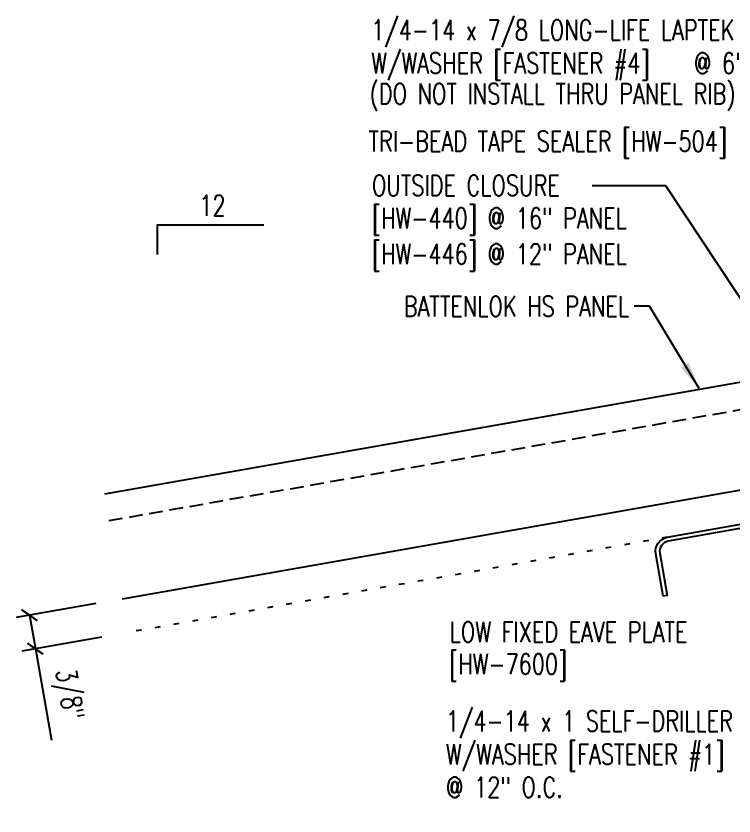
# Model space of a CAD drawing. Header units: inches. Extents: x 7.3 to 41.3, y 5.8 to 42.9.
# Drawn here: x 7.26 to 20.44, y 19.11 to 33.79 of the extents above; entities that cross this region are included whole.
import ezdxf
from ezdxf.enums import TextEntityAlignment as Align

# ---------------------------------------------------------------- set-up
doc = ezdxf.new("R2010")
doc.units = ezdxf.units.IN
doc.header["$MEASUREMENT"] = 0
doc.linetypes.add('DOT', pattern=[0.25, 0, -0.25])
doc.linetypes.add('HIDDEN2', pattern=[0.1875, 0.125, -0.0625])
for name, color, linetype in [('DIM', 2, 'Continuous'), ('MARK', 1, 'Continuous'), ('PANEL', 11, 'Continuous'), ('STLA', 10, 'Continuous'), ('TEXT', 2, 'Continuous')]:
    doc.layers.add(name, color=color, linetype=linetype)
doc.styles.add('TEXT', font='SIMPLEX', dxfattribs={"width": 0.75, "height": 6})
doc.styles.add('TEXT1', font='ROMANS.shx', dxfattribs={"width": 0.75, "height": 0.375})
doc.dimstyles.new('DETAIL$7', dxfattribs={"dimscale": 4, "dimtxt": 6, "dimasz": 0.125, "dimexe": 0.0625, "dimexo": 0.125, "dimgap": 0.0625, "dimtad": 1, "dimdec": 5, "dimzin": 3, "dimdsep": 46, "dimlunit": 4, "dimtxsty": 'TEXT', "dimblk": 'ARCHTICK', "dimcen": 0.0625, "dimclrd": 7, "dimclre": 7, "dimclrt": 2, "dimadec": 0, "dimazin": 0, "dimtfac": 0.666667, "dimtdec": 5, "dimtmove": 0, "dimatfit": 3, "dimfxl": 0, "dimfrac": 2, "dimtolj": 1, "dimtzin": 3, "dimarcsym": 0})

# ---------------------------------------------------------------- blocks, each defined once
blk = doc.blocks.new('FD-F4')
at = {"layer": 'TEXT', "style": 'TEXT1', "width": 0.75}
for s, p in [('1/4-14 x 7/8 LONG-LIFE LAPTEK', (0.0047, -0.0408)), ('W/WASHER [FASTENER #4]', (0.0047, -0.1926))]:
    blk.add_text(s, height=0.09375, dxfattribs=at).set_placement(p)
blk.add_attdef('(QUANTITY)', (1.4847, -0.1926), '', height=0.0938, dxfattribs=at)
at = {"layer": 'TEXT', "style": 'TEXT1', "flags": 1}
for tag, p in [('Color', (0.0624, -0.4349)), ('Calc', (0.0624, -0.4349)), ('Opt1', (0.0624, -0.4349)), ('Opt2', (0.0624, -0.4349)), ('Opt3', (0.0624, -0.4349)), ('Description', (0.0624, -0.4349)), ('Multiple', (0.0624, -0.4349)), ('Part', (0.0624, -0.4349)), ('Spare1', (0.0624, -0.6224)), ('Spare2', (0.0624, -0.6224)), ('Spare3', (0.0624, -0.6224)), ('Spare4', (0.0624, -0.6224)), ('Spare5', (0.0624, -0.6224)), ('Spare6', (0.0624, -0.6224)), ('Spare7', (0.0624, -0.6224)), ('Spare8', (0.0624, -0.6224)), ('Spare9', (0.0624, -0.6224)), ('Spare10', (0.0624, -0.6224))]:
    blk.add_attdef(tag, p, '', height=0.0938, dxfattribs=at)
blk = doc.blocks.new('slopl1')
at = {"layer": 'MARK', "color": 6}
blk.add_lwpolyline([(0, 0), (0, 0.1368), (0.4871, 0.1368)], dxfattribs=at)
at = {"layer": 'MARK', "color": 2, "style": 'TEXT1', "width": 0.75}
blk.add_text('12', height=0.09375, dxfattribs=at).set_placement((0.1909, 0.1779))
blk.add_attdef('SLOPL1', text='', height=0.0938, dxfattribs=at).set_placement((-0.0549, 0.0243), align=Align.RIGHT)
blk = doc.blocks.new('_ArchTick')
at = {"color": 0, "linetype": 'ByBlock', "const_width": 0.15}
blk.add_lwpolyline([(-0.5, -0.5), (0.5, 0.5)], dxfattribs=at)
blk = doc.blocks.new('FD-F1')
at = {"style": 'TEXT1', "width": 0.75}
blk.add_attdef('COLOR', (0.0047, -0.4962), '', height=0.0938, dxfattribs=at)
at = {"layer": 'TEXT', "style": 'TEXT1', "width": 0.75}
for s, p in [('1/4-14 x 1 SELF-DRILLER', (0.0047, -0.0408)), ('W/WASHER [FASTENER #1]', (0.0047, -0.1926))]:
    blk.add_text(s, height=0.09375, dxfattribs=at).set_placement(p)
blk.add_attdef('(QUANTITY)', (0.0047, -0.3444), '', height=0.0938, dxfattribs=at)

msp = doc.modelspace()

# ---------------------------------------------------------------- linework, layer by layer
msp.add_line((19.18713, 30.6729), (17.83493, 30.6729))
at = {"color": 7}
for p, q in [((8.72219, 23.01037), (7.25962, 22.75248)), ((7.50582, 22.79589), (7.61461, 22.17887)), ((8.83099, 22.39335), (7.36841, 22.13546)), ((7.61461, 22.17887), (7.90997, 20.50382))]:
    msp.add_line(p, q, dxfattribs=at)
at = {"layer": 'DIM', "linetype": 'DOT'}
msp.add_line((19.21194, 24.22379), (9.30405, 22.47676), dxfattribs=at)
at = {"layer": 'PANEL', "color": 8, "linetype": 'HIDDEN2', "ltscale": 2}
msp.add_line((8.97035, 24.53163), (25.97728, 27.52205), dxfattribs=at)
at = {"layer": 'PANEL'}
msp.add_lwpolyline([(9.2146, 23.09719), (26.22884, 26.09536), (25.89197, 28.00589), (8.88504, 25.01546)], dxfattribs=at)
at = {"layer": 'STLA'}
msp.add_lwpolyline([(19.13685, 23.14416), (18.99948, 23.91989, -0.41421356), (19.21194, 24.22379), (23.56924, 24.9954, -0.46653091), (23.87716, 24.73721), (23.87716, 17.31212, -0.41421356), (23.61496, 17.04992), (19.13936, 17.04992, -0.41421356), (18.87716, 17.31212), (18.87716, 18.09992), (18.95186, 18.09992), (18.95186, 17.31212, 0.41421356), (19.13936, 17.12462), (23.61496, 17.12462, 0.41421356), (23.80246, 17.31212), (23.80246, 24.73721, 0.46653091), (23.58226, 24.92184), (19.22497, 24.15024, 0.41421356), (19.07303, 23.93291), (19.2104, 23.15718)], format="xyb", close=True, dxfattribs=at)

# ---------------------------------------------------------------- block references
at = {"color": 7, "xscale": 0.25, "yscale": 0.25, "zscale": 0.25}
for p, rotation in [((7.50582, 22.79589), 100.0000000000001), ((7.61461, 22.17887), 280.0000000000001)]:
    msp.add_blockref('_ArchTick', p, dxfattribs=dict(at, rotation=rotation))
at = {"layer": 'MARK', "xscale": 4, "yscale": 4, "zscale": 4}
msp.add_blockref('slopl1', (9.85887, 29.4136), dxfattribs=at)
at = {"layer": 'TEXT', "xscale": 4, "yscale": 4, "zscale": 4}
for name, p, values in [('FD-F4', (13.75837, 33.50811), {'(QUANTITY)': '@ 6" O.C.'}), ('FD-F1', (15.12865, 20.82609), {'(QUANTITY)': '@ 12" O.C.'})]:
    msp.add_blockref(name, p, dxfattribs=at).add_auto_attribs(values)

# ---------------------------------------------------------------- texts
at = {"color": 2, "insert": (8.19006, 21.33343), "char_height": 0.375, "attachment_point": 5, "rotation": 280, "style": 'TEXT1'}
msp.add_mtext('\\A1;3/8"', dxfattribs=at)
at = {"layer": 'TEXT', "style": 'TEXT1', "width": 0.75}
for s, p in [('(DO NOT INSTALL THRU PANEL RIB)', (13.74839, 32.17598)), ('TRI-BEAD TAPE SEALER [HW-504]', (13.72816, 31.30466)), ('OUTSIDE CLOSURE', (13.79087, 30.49303)), ('[HW-440] @ 16" PANEL', (13.79087, 29.89303)), ('[HW-446] @ 12" PANEL', (13.79087, 29.23598)), ('LOW FIXED EAVE PLATE', (15.21733, 22.29906)), ('[HW-7600]', (15.20655, 21.71087))]:
    msp.add_text(s, height=0.375, dxfattribs=at).set_placement(p)
msp.add_text('BATTENLOK HS PANEL', height=0.375, dxfattribs=at).set_placement((18.50919, 28.27466), align=Align.RIGHT)

# ---------------------------------------------------------------- leaders
for points in [[(24.93728, 26.94157), (21.9623, 26.47658), (19.18713, 30.6729)], [(19.79466, 26.95503), (18.88441, 28.46475), (18.60253, 28.46475)]]:
    msp.add_leader(points, dimstyle='DETAIL$7')

doc.saveas('drawing.dxf')
